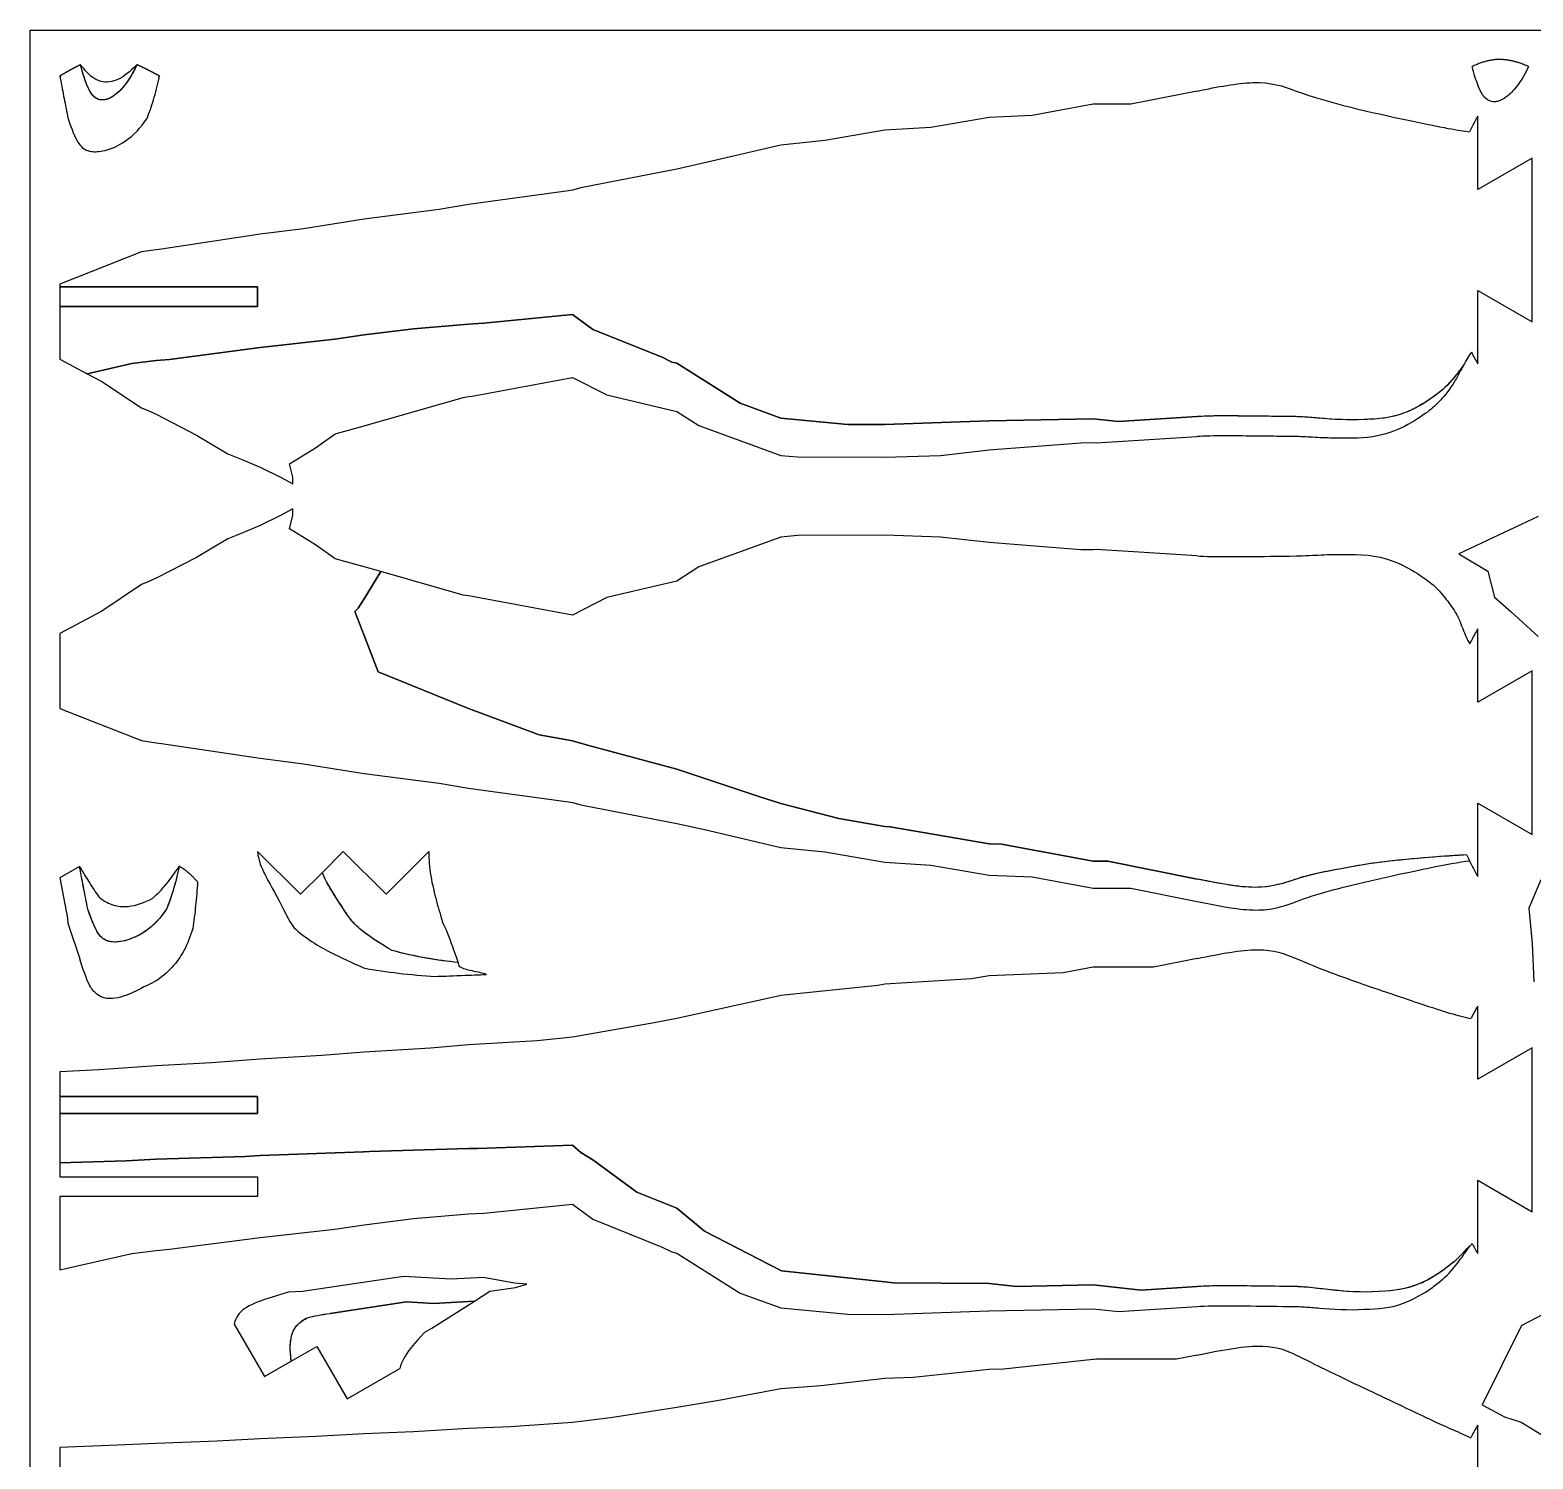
# Model space of a CAD drawing. Header units: millimetres. Extents: x 0 to 300, y -300 to 0.
# Drawn here: x 0 to 151.9, y -144.4 to 0 of the extents above; entities that cross this region are included whole.
import ezdxf

# ---------------------------------------------------------------- set-up
doc = ezdxf.new("R2010")
doc.units = ezdxf.units.MM
doc.layers.get('0').update_dxf_attribs({"linetype": 'CONTINUOUS'})

msp = doc.modelspace()

# ---------------------------------------------------------------- linework, layer by layer
for p, q in [((3.04, -4.71), (3, -4.64)), ((3, -4.64), (3.04, -4.84)), ((3.04, -4.62), (3.04, -4.71)), ((13.04, -4.71), (13.04, -4.62)), ((107.47, -7.5), (101.32, -8.64)), ((111.28, -7.5), (107.47, -7.5)), ((118, -6.16), (111.28, -7.5)), ((96.95, -8.82), (91.08, -9.83)), ((101.32, -8.64), (96.95, -8.82)), ((146.35, -16.11), (146.35, -8.71)), ((86.42, -10.12), (80.35, -11.17)), ((91.08, -9.83), (86.42, -10.12)), ((75.89, -11.63), (68.04, -13.45)), ((80.35, -11.17), (75.89, -11.63)), ((68.04, -13.45), (65.37, -14.04)), ((151.85, -12.93), (146.35, -16.11)), ((151.85, -29.48), (151.85, -12.93)), ((65.37, -14.04), (55.69, -15.93)), ((54.44, -16.24), (44.32, -17.61)), ((54.84, -16.16), (54.44, -16.24)), ((55.69, -15.93), (54.84, -16.16)), ((41.37, -18.12), (33.79, -19.1)), ((44.32, -17.61), (41.37, -18.12)), ((33.79, -19.1), (27.66, -20.09)), ((23.26, -20.63), (13.29, -22.14)), ((27.66, -20.09), (23.26, -20.63)), ((11.27, -22.41), (3, -25.66)), ((12.74, -22.2), (11.27, -22.41)), ((13.29, -22.14), (12.74, -22.2)), ((3, -25.66), (3, -25.95)), ((3, -25.95), (23, -25.95)), ((23, -25.95), (23, -27.94)), ((146.35, -33.71), (146.35, -26.31)), ((146.35, -26.31), (151.85, -29.48)), ((23, -27.94), (3, -27.94)), ((3, -27.94), (3, -33.25)), ((45.86, -29.63), (54.84, -28.73)), ((54.84, -28.73), (45.86, -29.63)), ((54.84, -28.73), (56.89, -30.24)), ((56.89, -30.24), (54.84, -28.73)), ((33.79, -30.81), (38.78, -30.18)), ((38.78, -30.18), (33.79, -30.81)), ((38.78, -30.18), (44.32, -29.7)), ((44.32, -29.7), (38.78, -30.18)), ((44.32, -29.7), (45.86, -29.63)), ((45.86, -29.63), (44.32, -29.7)), ((56.89, -30.24), (63.92, -33.05)), ((63.92, -33.05), (56.89, -30.24)), ((23.26, -32.08), (30.8, -31.24)), ((30.8, -31.24), (23.26, -32.08)), ((30.8, -31.24), (33.79, -30.81)), ((33.79, -30.81), (30.8, -31.24)), ((3, -33.25), (5.79, -34.72)), ((10.29, -33.69), (12.74, -33.4)), ((12.74, -33.4), (10.29, -33.69)), ((12.74, -33.4), (14.11, -33.27)), ((14.11, -33.27), (12.74, -33.4)), ((14.11, -33.27), (23.26, -32.08)), ((23.26, -32.08), (14.11, -33.27)), ((63.92, -33.05), (64.89, -33.55)), ((64.89, -33.55), (63.92, -33.05)), ((5.79, -34.72), (10.29, -33.69)), ((10.29, -33.69), (5.79, -34.72)), ((5.79, -34.72), (7.26, -35.5)), ((64.89, -33.55), (65.37, -33.66)), ((65.37, -33.66), (64.89, -33.55)), ((65.37, -33.66), (71.8, -37.71)), ((71.8, -37.71), (65.37, -33.66)), ((7.26, -35.5), (11.26, -38.18)), ((44.7, -36.98), (54.84, -35.11)), ((54.84, -35.11), (58.3, -36.87)), ((33.79, -39.98), (43.77, -37.12)), ((43.77, -37.12), (44.32, -37.03)), ((44.32, -37.03), (44.7, -36.98)), ((58.3, -36.87), (65.37, -38.54)), ((71.8, -37.71), (75.89, -39.2)), ((75.89, -39.2), (71.8, -37.71)), ((11.26, -38.18), (12.01, -38.49)), ((12.01, -38.49), (12.74, -38.82)), ((12.74, -38.82), (16.84, -40.93)), ((65.37, -38.54), (67.62, -39.96)), ((75.89, -39.2), (82.66, -39.84)), ((82.66, -39.84), (75.89, -39.2)), ((86.42, -39.85), (96.92, -39.5)), ((96.92, -39.5), (86.42, -39.85)), ((96.92, -39.5), (96.95, -39.5)), ((96.95, -39.5), (96.92, -39.5)), ((96.95, -39.5), (107.47, -39.28)), ((107.47, -39.28), (96.95, -39.5)), ((96.95, -39.5), (96.95, -39.5)), ((96.95, -39.5), (96.95, -39.5)), ((107.47, -39.28), (110.05, -39.56)), ((110.05, -39.56), (107.47, -39.28)), ((110.05, -39.56), (118, -39.06)), ((118, -39.06), (110.05, -39.56)), ((16.84, -40.93), (19.98, -42.82)), ((28.87, -42.2), (30.84, -40.79)), ((30.84, -40.79), (33.79, -39.98)), ((67.62, -39.96), (75.89, -42.98)), ((82.66, -39.84), (86.42, -39.85)), ((86.42, -39.85), (82.66, -39.84)), ((26.23, -43.83), (28.87, -42.2)), ((92.03, -42.98), (96.95, -42.43)), ((96.95, -42.43), (106.24, -41.71)), ((106.24, -41.71), (107.47, -41.68)), ((107.47, -41.68), (107.77, -41.72)), ((107.77, -41.72), (118, -41.08)), ((19.98, -42.82), (21.33, -43.35)), ((21.33, -43.35), (23.26, -44.16)), ((26.56, -45.19), (26.23, -43.83)), ((75.89, -42.98), (77.57, -43.13)), ((77.57, -43.13), (86.42, -43.17)), ((86.42, -43.17), (92.03, -42.98)), ((23.26, -44.16), (25.38, -45.2)), ((25.38, -45.2), (26.55, -45.84)), ((26.55, -45.84), (26.56, -45.19)), ((26.55, -48.38), (25.38, -49.01)), ((26.56, -49.02), (26.55, -48.38)), ((23.26, -50.05), (21.33, -50.87)), ((25.38, -49.01), (23.26, -50.05)), ((26.23, -50.39), (26.56, -49.02)), ((152.47, -49.16), (144.43, -52.92)), ((19.98, -51.4), (16.84, -53.28)), ((21.33, -50.87), (19.98, -51.4)), ((28.87, -52.02), (26.23, -50.39)), ((75.89, -51.24), (67.62, -54.25)), ((77.57, -51.08), (75.89, -51.24)), ((86.42, -51.05), (77.57, -51.08)), ((92.03, -51.24), (86.42, -51.05)), ((96.95, -51.79), (92.03, -51.24)), ((30.84, -53.42), (28.87, -52.02)), ((106.24, -52.51), (96.95, -51.79)), ((107.47, -52.53), (106.24, -52.51)), ((107.77, -52.5), (107.47, -52.53)), ((118, -53.14), (107.77, -52.5)), ((144.43, -52.92), (147.38, -54.67)), ((16.84, -53.28), (12.74, -55.39)), ((33.79, -54.23), (30.84, -53.42)), ((35.46, -54.71), (33.79, -54.23)), ((67.62, -54.25), (65.37, -55.67)), ((147.38, -54.67), (148.05, -57.3)), ((11.26, -56.03), (7.26, -58.71)), ((12.01, -55.73), (11.26, -56.03)), ((12.74, -55.39), (12.01, -55.73)), ((33.79, -57.46), (35.46, -54.71)), ((35.46, -54.71), (33.79, -57.46)), ((43.77, -57.09), (35.46, -54.71)), ((65.37, -55.67), (58.3, -57.35)), ((33.16, -58.41), (33.79, -57.46)), ((33.79, -57.46), (33.16, -58.41)), ((44.32, -57.18), (43.77, -57.09)), ((44.7, -57.24), (44.32, -57.18)), ((54.84, -59.11), (44.7, -57.24)), ((58.3, -57.35), (54.84, -59.11)), ((148.05, -57.3), (149.72, -58.78)), ((7.26, -58.71), (3, -60.97)), ((32.84, -58.74), (33.16, -58.41)), ((33.16, -58.41), (32.84, -58.74)), ((33.79, -61.19), (32.84, -58.74)), ((32.84, -58.74), (33.79, -61.19)), ((149.72, -58.78), (152.47, -61.26)), ((146.35, -67.91), (146.35, -60.51)), ((3, -60.97), (3, -68.55)), ((35.2, -64.86), (33.79, -61.19)), ((33.79, -61.19), (35.2, -64.86)), ((44.32, -68.55), (35.2, -64.86)), ((35.2, -64.86), (44.32, -68.55)), ((151.85, -64.73), (146.35, -67.91)), ((151.85, -81.28), (151.85, -64.73)), ((3, -68.55), (11.27, -71.8)), ((51.47, -71.2), (44.32, -68.55)), ((44.32, -68.55), (51.47, -71.2)), ((54.84, -71.83), (51.47, -71.2)), ((51.47, -71.2), (54.84, -71.83)), ((11.27, -71.8), (12.74, -72.01)), ((12.74, -72.01), (13.29, -72.08)), ((13.29, -72.08), (23.26, -73.58)), ((56.36, -72.25), (54.84, -71.83)), ((54.84, -71.83), (56.36, -72.25)), ((65.37, -74.67), (56.36, -72.25)), ((56.36, -72.25), (65.37, -74.67)), ((23.26, -73.58), (27.66, -74.13)), ((27.66, -74.13), (33.79, -75.11)), ((33.79, -75.11), (41.37, -76.09)), ((73.66, -77.45), (65.37, -74.67)), ((65.37, -74.67), (73.66, -77.45)), ((41.37, -76.09), (44.32, -76.6)), ((44.32, -76.6), (54.44, -77.98)), ((75.89, -78.16), (73.66, -77.45)), ((73.66, -77.45), (75.89, -78.16)), ((54.44, -77.98), (54.84, -78.05)), ((54.84, -78.05), (55.69, -78.28)), ((55.69, -78.28), (65.37, -80.17)), ((81.77, -79.67), (75.89, -78.16)), ((75.89, -78.16), (81.77, -79.67)), ((146.35, -85.51), (146.35, -78.11)), ((146.35, -78.11), (151.85, -81.28)), ((65.37, -80.17), (68.04, -80.76)), ((86.42, -80.47), (81.77, -79.67)), ((81.77, -79.67), (86.42, -80.47)), ((86.97, -80.51), (86.42, -80.47)), ((86.42, -80.47), (86.97, -80.51)), ((96.95, -82.22), (86.97, -80.51)), ((86.97, -80.51), (96.95, -82.22)), ((68.04, -80.76), (75.89, -82.59)), ((27.33, -87.32), (23, -83)), ((31.66, -83), (29.55, -85.11)), ((36, -87.32), (31.66, -83)), ((40.33, -83), (36, -87.32)), ((75.89, -82.59), (80.35, -83.04)), ((80.35, -83.04), (86.42, -84.09)), ((98.2, -82.27), (96.95, -82.22)), ((96.95, -82.22), (98.2, -82.27)), ((107.47, -83.99), (98.2, -82.27)), ((98.2, -82.27), (107.47, -83.99)), ((4.99, -84.5), (3, -85.65)), ((5.03, -84.7), (4.99, -84.5)), ((5.03, -84.57), (4.99, -84.5)), ((4.99, -84.5), (5.03, -84.7)), ((86.42, -84.09), (91.08, -84.39)), ((91.08, -84.39), (96.95, -85.39)), ((108.97, -83.99), (107.47, -83.99)), ((107.47, -83.99), (108.97, -83.99)), ((118, -85.79), (108.97, -83.99)), ((108.97, -83.99), (118, -85.79)), ((3, -85.65), (3.79, -89.73)), ((29.55, -85.11), (27.33, -87.32)), ((96.95, -85.39), (101.32, -85.57)), ((101.32, -85.57), (107.47, -86.71)), ((152.74, -85.88), (151.51, -88.74)), ((107.47, -86.71), (111.28, -86.72)), ((111.28, -86.72), (118, -88.06)), ((151.51, -88.74), (151.85, -92.3)), ((3.79, -89.73), (3.83, -90.24)), ((3.83, -90.24), (5.03, -93.86)), ((151.85, -92.3), (152.02, -96.17)), ((118, -93.81), (113.58, -94.69)), ((96.95, -95.57), (95.18, -95.87)), ((104.45, -95.26), (96.95, -95.57)), ((107.47, -94.7), (104.45, -95.26)), ((113.58, -94.69), (107.47, -94.7)), ((85.72, -96.54), (75.89, -97.55)), ((86.42, -96.42), (85.72, -96.54)), ((95.18, -95.87), (86.42, -96.42)), ((75.63, -97.61), (65.37, -99.88)), ((75.89, -97.55), (75.63, -97.61)), ((146.35, -106.02), (146.35, -98.62)), ((65.37, -99.88), (63.09, -100.32)), ((54.84, -101.77), (51.27, -102.12)), ((63.09, -100.32), (54.84, -101.77)), ((33.79, -103.26), (29.5, -103.61)), ((40.48, -102.87), (33.79, -103.26)), ((44.32, -102.53), (40.48, -102.87)), ((51.27, -102.12), (44.32, -102.53)), ((151.85, -102.85), (146.35, -106.02)), ((151.85, -119.4), (151.85, -102.85)), ((12.74, -104.65), (6.98, -105.06)), ((18.33, -104.34), (12.74, -104.65)), ((23.26, -103.97), (18.33, -104.34)), ((29.5, -103.61), (23.26, -103.97)), ((6.98, -105.06), (3, -105.27)), ((3, -105.27), (3, -107.76)), ((3, -107.76), (23, -107.76)), ((23, -107.76), (23, -109.49)), ((23, -109.49), (3, -109.49)), ((3, -109.49), (3, -114.45)), ((12.74, -114.09), (21.76, -113.82)), ((21.76, -113.82), (12.74, -114.09)), ((21.76, -113.82), (23.26, -113.71)), ((23.26, -113.71), (21.76, -113.82)), ((23.26, -113.71), (33.71, -113.36)), ((33.71, -113.36), (23.26, -113.71)), ((33.71, -113.36), (33.79, -113.35)), ((33.79, -113.35), (33.71, -113.36)), ((33.79, -113.35), (34.32, -113.33)), ((34.32, -113.33), (33.79, -113.35)), ((34.32, -113.33), (44.32, -113)), ((44.32, -113), (34.32, -113.33)), ((44.32, -113), (45.24, -113.02)), ((45.24, -113.02), (44.32, -113)), ((45.24, -113.02), (54.84, -112.66)), ((54.84, -112.66), (45.24, -113.02)), ((54.84, -112.66), (55.67, -113.42)), ((55.67, -113.42), (54.84, -112.66)), ((55.67, -113.42), (56.91, -114.16)), ((56.91, -114.16), (55.67, -113.42)), ((3, -114.45), (9.73, -114.27)), ((9.73, -114.27), (3, -114.45)), ((3, -114.45), (3, -115.87)), ((9.73, -114.27), (12.74, -114.09)), ((12.74, -114.09), (9.73, -114.27)), ((56.91, -114.16), (61.35, -117.43)), ((61.35, -117.43), (56.91, -114.16)), ((3, -115.87), (23, -115.87)), ((23, -115.87), (23, -117.86)), ((146.35, -123.62), (146.35, -116.22)), ((146.35, -116.22), (151.85, -119.4)), ((23, -117.86), (3, -117.86)), ((3, -117.86), (3, -125.28)), ((61.35, -117.43), (65.37, -119.04)), ((65.37, -119.04), (61.35, -117.43)), ((38.78, -120.1), (44.32, -119.62)), ((44.32, -119.62), (45.86, -119.55)), ((45.86, -119.55), (54.84, -118.65)), ((54.84, -118.65), (56.89, -120.16)), ((65.37, -119.04), (68.17, -121.37)), ((68.17, -121.37), (65.37, -119.04)), ((23.26, -121.99), (30.8, -121.16)), ((30.8, -121.16), (33.79, -120.73)), ((33.79, -120.73), (38.78, -120.1)), ((56.89, -120.16), (63.92, -122.97)), ((68.17, -121.37), (75.89, -125.34)), ((75.89, -125.34), (68.17, -121.37)), ((14.11, -123.18), (23.26, -121.99)), ((63.92, -122.97), (64.89, -123.46)), ((3, -125.28), (10.29, -123.61)), ((10.29, -123.61), (12.74, -123.32)), ((12.74, -123.32), (14.11, -123.18)), ((64.89, -123.46), (65.37, -123.58)), ((65.37, -123.58), (71.8, -127.62)), ((37.74, -125.94), (27.54, -127.47)), ((42.58, -126.22), (37.74, -125.94)), ((45.83, -126.03), (42.58, -126.22)), ((48.99, -126.62), (45.83, -126.03)), ((75.89, -125.34), (75.96, -125.36)), ((75.96, -125.36), (75.89, -125.34)), ((75.96, -125.36), (86.42, -126.5)), ((86.42, -126.5), (75.96, -125.36)), ((161.26, -125.43), (150.75, -130.92)), ((26.08, -127.54), (24.37, -128.07)), ((27.54, -127.47), (26.08, -127.54)), ((44.94, -128.43), (46.49, -127.44)), ((46.49, -127.44), (49.06, -127.05)), ((50.22, -126.71), (48.99, -126.62)), ((49.06, -127.05), (50.22, -126.71)), ((71.8, -127.62), (75.89, -129.12)), ((86.42, -126.5), (87.28, -126.59)), ((87.28, -126.59), (86.42, -126.5)), ((87.28, -126.59), (96.95, -126.64)), ((96.95, -126.64), (87.28, -126.59)), ((96.95, -126.64), (99.71, -126.96)), ((99.71, -126.96), (96.95, -126.64)), ((99.71, -126.96), (107.47, -126.8)), ((107.47, -126.8), (99.71, -126.96)), ((107.47, -126.8), (112.32, -127.32)), ((112.32, -127.32), (107.47, -126.8)), ((112.32, -127.32), (118, -126.97)), ((118, -126.97), (112.32, -127.32)), ((38.06, -128.51), (30.34, -129.67)), ((30.34, -129.67), (38.06, -128.51)), ((40.8, -128.67), (38.06, -128.51)), ((38.06, -128.51), (40.8, -128.67)), ((40.63, -131.18), (44.94, -128.43)), ((44.94, -128.43), (40.8, -128.67)), ((40.8, -128.67), (44.94, -128.43)), ((75.89, -129.12), (82.66, -129.75)), ((110.05, -129.48), (118, -128.98)), ((82.66, -129.75), (86.42, -129.77)), ((86.42, -129.77), (96.92, -129.42)), ((96.92, -129.42), (96.95, -129.42)), ((96.95, -129.42), (107.47, -129.2)), ((96.95, -129.42), (96.95, -129.42)), ((107.47, -129.2), (110.05, -129.48)), ((20.63, -130.76), (23.7, -136.06)), ((39.42, -132.1), (39.9, -131.57)), ((39.9, -131.57), (40.63, -131.18)), ((150.73, -130.95), (146.79, -138.91)), ((150.75, -130.92), (150.73, -130.95)), ((26.41, -134.5), (29, -133.01)), ((29, -133.01), (32.07, -138.3)), ((23.7, -136.06), (26.41, -134.5)), ((107.47, -134.34), (98.41, -135.32)), ((107.54, -134.34), (107.47, -134.34)), ((107.83, -134.31), (107.54, -134.34)), ((115.89, -134.3), (107.83, -134.31)), ((118, -133.88), (115.89, -134.3)), ((32.07, -138.3), (37.37, -135.25)), ((86.42, -136.24), (79.95, -137)), ((89.28, -136.15), (86.42, -136.24)), ((96.95, -135.34), (89.28, -136.15)), ((98.41, -135.32), (96.95, -135.34)), ((75.89, -137.29), (69.63, -138.46)), ((79.95, -137), (75.89, -137.29)), ((65.37, -139.19), (58.68, -140.21)), ((69.63, -138.46), (65.37, -139.19)), ((146.79, -138.91), (149.06, -140.13)), ((44.32, -141.3), (38.77, -141.63)), ((48.58, -141.12), (44.32, -141.3)), ((54.84, -140.71), (48.58, -141.12)), ((58.68, -140.21), (54.84, -140.71)), ((146.35, -148.36), (146.35, -140.96)), ((149.06, -140.13), (150.73, -140.66)), ((150.73, -140.66), (155.51, -143.57)), ((12.74, -142.81), (8.83, -143)), ((18.9, -142.57), (12.74, -142.81)), ((23.26, -142.35), (18.9, -142.57)), ((28.88, -142.12), (23.26, -142.35)), ((33.79, -141.84), (28.88, -142.12)), ((38.77, -141.63), (33.79, -141.84)), ((8.83, -143), (3, -143.22)), ((3, -143.22), (3, -147.83))]:
    msp.add_line(p, q)
for points in [[(0, 0), (300, 0), (300, -300), (0, -300)], [(3, -27.94), (23, -27.94), (23, -25.95), (3, -25.95)], [(3, -109.49), (23, -109.49), (23, -107.76), (3, -107.76)]]:
    msp.add_lwpolyline(points, close=True)
for centre, start, end in [((168, -21.21), 150, 154.0645), ((168, -21.21), 206.92, 210), ((168, -73.01), 150, 153.08), ((168, -73.01), 153.08, 153.8983), ((168, -73.01), 204.4421, 205.9355), ((168, -73.01), 204.4421, 205.9355), ((168, -73.01), 205.9355, 210), ((168, -111.12), 150, 153.2527), ((168, -111.12), 207.3714, 210), ((168, -153.46), 150, 153.0029), ((168, -153.46), 153.0029, 153.304)]:
    msp.add_arc(centre, 25, start, end)
for points, degree in [([(151.49, -3.68), (150.39, -3.2), (149.32, -2.88), (148.21, -2.78), (147.12, -3.06), (145.8, -3.68)], 5), ([(5.11, -3.5), (4.74, -3.67), (4.36, -3.87), (3.95, -4.1), (3.51, -4.35), (3.04, -4.62)], 5), ([(13.04, -4.62), (12.56, -4.36), (12.1, -4.12), (11.66, -3.89), (11.23, -3.68), (10.8, -3.5)], 5), ([(13.04, -4.84), (13.05, -4.78), (13.07, -4.71), (13.08, -4.64)], 3), ([(13.08, -4.64), (13.07, -4.66), (13.05, -4.69), (13.04, -4.71)], 3), ([(145.71, -32.53), (145.44, -32.87), (145.17, -33.37), (144.91, -33.87)], 3), ([(144.2, -59.02), (144.26, -59.14), (144.33, -59.25), (144.39, -59.36)], 3), ([(144.39, -59.36), (144.46, -59.54), (144.54, -59.73), (144.6, -59.88)], 3), ([(5.03, -84.57), (5.39, -85.17), (5.72, -85.71), (6.03, -86.2)], 3), ([(15.07, -84.5), (15.06, -84.57), (15.04, -84.63), (15.03, -84.7)], 3), ([(16.94, -86.08), (16.44, -85.5), (15.99, -85.08), (15.6, -84.79), (15.28, -84.61), (15.07, -84.5)], 5), ([(12.4, -87.72), (12.89, -87.29), (13.34, -86.81), (13.76, -86.31)], 3), ([(29.96, -86.05), (29.81, -85.73), (29.67, -85.41), (29.55, -85.11)], 3), ([(29.96, -86.05), (29.81, -85.72), (29.67, -85.41), (29.55, -85.11)], 3), ([(32.09, -89.43), (31.31, -88.23), (30.56, -87.11), (29.96, -86.05)], 3), ([(6.11, -96.69), (5.82, -96.24), (5.56, -95.46), (5.03, -93.86)], 3), ([(43.44, -94.66), (43.38, -94.51), (43.33, -94.37), (43.27, -94.22)], 3), ([(145.14, -123.46), (145.34, -123.17), (145.52, -122.93), (145.68, -122.75)], 3), ([(145.8, -122.62), (145.76, -122.66), (145.72, -122.7), (145.68, -122.75)], 3), ([(28, -130.13), (28.65, -129.92), (29.44, -129.8), (30.34, -129.67)], 3)]:
    msp.add_open_spline(points, degree=degree)
for points, knots in [([(10.8, -3.5), (10.31, -4.55), (9.82, -5.29), (8.96, -6.28), (8.56, -6.6), (7.99, -6.92), (7.76, -7.01), (7.37, -7.07), (7.2, -7.07), (6.89, -7), (6.76, -6.93), (6.49, -6.75), (6.37, -6.62), (6.08, -6.25), (5.93, -5.97), (5.55, -5.1), (5.34, -4.4), (5.11, -3.5)], [0, 0, 0, 0, 0.348447, 0.348447, 0.658802, 0.658802, 0.83332, 0.83332, 0.957571, 0.957571, 1.068504, 1.068504, 1.198438, 1.198438, 1.413536, 1.413536, 1.777989, 1.777989, 1.777989, 1.777989]), ([(10.8, -3.5), (10.13, -4.21), (9.5, -4.69), (8.64, -5.1), (8.34, -5.2), (7.74, -5.28), (7.47, -5.27), (6.89, -5.13), (6.6, -4.98), (5.93, -4.5), (5.53, -4.06), (5.11, -3.5)], [-0.8476936, -0.8476936, -0.8476936, -0.8476936, -0.5869406, -0.5869406, -0.4562981, -0.4562981, -0.3418131, -0.3418131, -0.2102172, -0.2102172, 0, 0, 0, 0]), ([(10.8, -3.5), (10.51, -4.13), (10.16, -4.76), (9.4, -5.81), (9.05, -6.18), (8.45, -6.67), (8.19, -6.83), (7.81, -6.98), (7.69, -7.02), (7.5, -7.05), (7.43, -7.06), (7.3, -7.06), (7.24, -7.06), (7.1, -7.05), (7.03, -7.03), (6.82, -6.97), (6.69, -6.9), (6.41, -6.68), (6.27, -6.52), (5.98, -6.07), (5.82, -5.74), (5.47, -4.84), (5.29, -4.2), (5.11, -3.5)], [-1.16859, -1.16859, -1.16859, -1.16859, -0.985072, -0.985072, -0.826708, -0.826708, -0.6969, -0.6969, -0.637357, -0.637357, -0.604146, -0.604146, -0.57566, -0.57566, -0.540448, -0.540448, -0.471344, -0.471344, -0.372768, -0.372768, -0.218948, -0.218948, 0, 0, 0, 0]), ([(151.49, -3.68), (151.2, -4.31), (150.85, -4.94), (150.09, -5.99), (149.74, -6.36), (149.14, -6.85), (148.88, -7.01), (148.5, -7.16), (148.38, -7.2), (148.19, -7.23), (148.12, -7.24), (147.99, -7.25), (147.93, -7.25), (147.79, -7.23), (147.72, -7.22), (147.51, -7.15), (147.38, -7.08), (147.1, -6.86), (146.96, -6.7), (146.66, -6.26), (146.51, -5.92), (146.16, -5.02), (145.98, -4.39), (145.8, -3.68)], [-1.16859, -1.16859, -1.16859, -1.16859, -0.985072, -0.985072, -0.826708, -0.826708, -0.6969, -0.6969, -0.637357, -0.637357, -0.604146, -0.604146, -0.57566, -0.57566, -0.540448, -0.540448, -0.471344, -0.471344, -0.372768, -0.372768, -0.218948, -0.218948, 0, 0, 0, 0]), ([(3.04, -4.84), (3.19, -5.6), (3.32, -6.28), (3.56, -7.53), (3.71, -8.29), (3.85, -8.96)], [-0.4042656, -0.4042656, -0.4042656, -0.4042656, -0.2037194, -0.2037194, 0, 0, 0, 0]), ([(11.8, -8.96), (12.06, -8.34), (12.28, -7.7), (12.7, -6.33), (12.88, -5.58), (13.04, -4.84)], [-0.429155, -0.429155, -0.429155, -0.429155, -0.2272481, -0.2272481, 0, 0, 0, 0]), ([(118, -6.16), (120.14, -5.73), (121.99, -5.36), (125.52, -5.25), (126.61, -5.65), (128, -6.16)], [-0.8204783, -0.8204783, -0.8204783, -0.8204783, -0.4430814, -0.4430814, 0, 0, 0, 0]), ([(128, -6.16), (131.33, -7.39), (135.68, -8.33), (142.86, -9.87), (144.51, -10.16), (145.52, -10.27)], [-0.5889863, -0.5889863, -0.5889863, -0.5889863, -0.3042661, -0.3042661, 0, 0, 0, 0]), ([(3.85, -8.96), (4.23, -10.07), (4.53, -10.82), (4.97, -11.53), (5.11, -11.71), (5.44, -12), (5.62, -12.11), (6, -12.24), (6.18, -12.27), (6.55, -12.3), (6.75, -12.29), (7.23, -12.24), (7.52, -12.18), (8.3, -11.96), (8.94, -11.69), (10.49, -10.63), (11.21, -9.85), (11.8, -8.96)], [-1.31324, -1.31324, -1.31324, -1.31324, -1.078055, -1.078055, -0.978978, -0.978978, -0.874933, -0.874933, -0.790349, -0.790349, -0.700532, -0.700532, -0.565199, -0.565199, -0.319873, -0.319873, 0, 0, 0, 0]), ([(144.91, -33.87), (144.74, -34.11), (144.54, -34.38), (143.93, -35.18), (143.42, -35.78), (142.81, -36.32)], [0.0359017, 0.0359017, 0.0359017, 0.0359017, 0.1111845, 0.1111845, 0.266859, 0.266859, 0.266859, 0.266859]), ([(144.91, -33.87), (144.69, -34.17), (144.44, -34.52), (143.75, -35.39), (143.3, -35.88), (142.81, -36.32)], [0.0377491, 0.0377491, 0.0377491, 0.0377491, 0.1414596, 0.1414596, 0.2909404, 0.2909404, 0.2909404, 0.2909404]), ([(144.91, -33.87), (144.87, -33.94), (144.83, -34.02), (144.55, -34.56), (144.41, -34.81), (144.2, -35.2)], [-0.1545625, -0.1545625, -0.1545625, -0.1545625, -0.132191, -0.132191, 0, 0, 0, 0]), ([(142.81, -36.32), (142.52, -36.56), (142.12, -36.87), (140.92, -37.73), (139.97, -38.31), (137.58, -39.18), (136.31, -39.34), (134.88, -39.34)], [0, 0, 0, 0, 0.1152608, 0.1152608, 0.4344189, 0.4344189, 0.7906234, 0.7906234, 0.7906234, 0.7906234]), ([(142.81, -36.32), (141.86, -37.11), (140.82, -37.83), (138.96, -38.71), (138.2, -38.96), (136.56, -39.29), (135.72, -39.34), (134.88, -39.34)], [0, 0, 0, 0, 0.3718212, 0.3718212, 0.6193483, 0.6193483, 0.8731822, 0.8731822, 0.8731822, 0.8731822]), ([(144.2, -35.2), (143.92, -35.66), (143.49, -36.34), (142.52, -37.5), (142.09, -37.94), (141.62, -38.33)], [-0.4523276, -0.4523276, -0.4523276, -0.4523276, -0.1824953, -0.1824953, 0, 0, 0, 0]), ([(128, -39.06), (125.99, -39.04), (124.89, -39.02), (119.57, -38.97), (118.9, -39.01), (118, -39.06)], [0, 0, 0, 0, 0.602003, 0.602003, 2.147792, 2.147792, 2.147792, 2.147792]), ([(128, -39.06), (124.65, -39.02), (122.61, -38.99), (119.15, -38.99), (118.65, -39.02), (118, -39.06)], [0, 0, 0, 0, 1.004, 1.004, 1.79745, 1.79745, 1.79745, 1.79745]), ([(134.88, -39.34), (133.27, -39.44), (131.66, -39.33), (129.78, -39.17), (129.32, -39.13), (128.4, -39.07), (128.13, -39.07), (128, -39.06)], [0, 0, 0, 0, 0.4826523, 0.4826523, 0.703389, 0.703389, 0.897913, 0.897913, 0.897913, 0.897913]), ([(134.88, -39.34), (133.37, -39.44), (131.87, -39.34), (130.06, -39.2), (129.53, -39.15), (128.5, -39.08), (128.16, -39.07), (128, -39.06)], [0, 0, 0, 0, 0.4513657, 0.4513657, 0.6676128, 0.6676128, 0.8940907, 0.8940907, 0.8940907, 0.8940907]), ([(141.62, -38.33), (141.24, -38.62), (140.47, -39.18), (138.7, -40.22), (137.74, -40.63), (135.41, -41.21), (134.12, -41.28), (132.66, -41.23)], [-1.120168, -1.120168, -1.120168, -1.120168, -0.808617, -0.808617, -0.436756, -0.436756, 0, 0, 0, 0]), ([(128, -41.08), (127.23, -41.07), (126.49, -41.06), (124.72, -41.03), (123.6, -41.02), (121.64, -41.01), (120.2, -41), (118.7, -41.03), (118.38, -41.05), (118, -41.08)], [-0.6545739, -0.6545739, -0.6545739, -0.6545739, -0.5040133, -0.5040133, -0.2984445, -0.2984445, -0.112844, -0.112844, 0, 0, 0, 0]), ([(132.66, -41.23), (132.11, -41.24), (131.55, -41.23), (130.26, -41.18), (129.54, -41.14), (128.62, -41.09), (128.32, -41.08), (128.01, -41.08), (128, -41.08), (128, -41.08)], [-0.08289428, -0.08289428, -0.08289428, -0.08289428, -0.05491543, -0.05491543, -0.01853723, -0.01853723, -0.00015299, -0.00015299, 0, 0, 0, 0]), ([(118, -53.14), (118.81, -53.19), (119.45, -53.23), (124.61, -53.18), (126.14, -53.16), (128, -53.14)], [-1.796769, -1.796769, -1.796769, -1.796769, -0.557266, -0.557266, 0, 0, 0, 0]), ([(128, -53.14), (128.15, -53.14), (129.7, -53.07), (131.05, -53), (131.84, -52.97), (132.66, -52.99)], [-0.3885127, -0.3885127, -0.3885127, -0.3885127, -0.2470433, -0.2470433, 0, 0, 0, 0]), ([(132.66, -52.99), (134.52, -52.92), (136.1, -53.05), (139.58, -54.31), (141.31, -55.65), (141.62, -55.89)], [-0.2159521, -0.2159521, -0.2159521, -0.2159521, -0.1164473, -0.1164473, 0, 0, 0, 0]), ([(141.62, -55.89), (142.2, -56.36), (142.72, -56.93), (143.55, -58), (143.88, -58.48), (144.2, -59.02)], [-0.4197131, -0.4197131, -0.4197131, -0.4197131, -0.1878531, -0.1878531, 0, 0, 0, 0]), ([(144.6, -59.88), (144.95, -60.79), (145.14, -61.22), (145.29, -61.54), (145.41, -61.79), (145.55, -62.01)], [-0.1278799, -0.1278799, -0.1278799, -0.1278799, -0.0944486, -0.0944486, -0.0201126, -0.0201126, -0.0201126, -0.0201126]), ([(23, -83), (23.01, -83.25), (23.06, -83.51), (23.29, -84.42), (23.63, -85.13), (24.59, -86.93), (25.26, -88.07), (25.92, -89.43)], [-0.9431099, -0.9431099, -0.9431099, -0.9431099, -0.8096186, -0.8096186, -0.4530695, -0.4530695, 0, 0, 0, 0]), ([(40.33, -83), (40.31, -83.4), (40.32, -83.89), (40.56, -86.21), (41.08, -88.07), (41.49, -89.43)], [-0.5672554, -0.5672554, -0.5672554, -0.5672554, -0.423932, -0.423932, 0, 0, 0, 0]), ([(145.24, -83.35), (143.48, -83.43), (140.99, -83.63), (136.77, -84.03), (134.61, -84.31), (132.72, -84.72)], [0, 0, 0, 0, 0.527382, 0.527382, 1.198701, 1.198701, 1.198701, 1.198701]), ([(145.24, -83.35), (143.27, -83.44), (139.7, -83.71), (135.55, -84.21), (134.09, -84.42), (132.72, -84.72)], [-1.267897, -1.267897, -1.267897, -1.267897, -0.420377, -0.420377, 0, 0, 0, 0]), ([(5.84, -88.82), (5.7, -88.16), (5.56, -87.4), (5.31, -86.15), (5.18, -85.46), (5.03, -84.7)], [0, 0, 0, 0, 0.2023369, 0.2023369, 0.403836, 0.403836, 0.403836, 0.403836]), ([(5.84, -88.82), (5.7, -88.15), (5.55, -87.39), (5.31, -86.14), (5.18, -85.46), (5.03, -84.7)], [0, 0, 0, 0, 0.2037194, 0.2037194, 0.4042656, 0.4042656, 0.4042656, 0.4042656]), ([(13.76, -86.31), (13.78, -86.29), (13.8, -86.26), (14.25, -85.7), (14.66, -85.14), (15.03, -84.57)], [-0.2154565, -0.2154565, -0.2154565, -0.2154565, -0.2048188, -0.2048188, 0, 0, 0, 0]), ([(15.03, -84.7), (14.88, -85.4), (14.71, -86.1), (14.3, -87.47), (14.07, -88.16), (13.79, -88.82)], [0, 0, 0, 0, 0.2147041, 0.2147041, 0.4291518, 0.4291518, 0.4291518, 0.4291518]), ([(15.03, -84.7), (14.87, -85.44), (14.69, -86.19), (14.27, -87.56), (14.05, -88.2), (13.79, -88.82)], [0, 0, 0, 0, 0.2272481, 0.2272481, 0.429155, 0.429155, 0.429155, 0.429155]), ([(15.07, -84.5), (15.06, -84.53), (15.06, -84.57), (15.04, -84.63), (15.04, -84.67), (15.03, -84.7)], [0, 0, 0, 0, 0.01022065, 0.01022065, 0.02044425, 0.02044425, 0.02044425, 0.02044425]), ([(15.03, -84.57), (15.04, -84.55), (15.04, -84.54), (15.06, -84.52), (15.06, -84.51), (15.07, -84.5)], [-0.007666676, -0.007666676, -0.007666676, -0.007666676, -0.003833443, -0.003833443, 0, 0, 0, 0]), ([(128, -88.06), (128.37, -87.92), (128.84, -87.75), (130.73, -87.14), (132.02, -86.79), (136.09, -85.78), (139.88, -84.98), (143.07, -84.33), (144.49, -84.06), (145.52, -83.94)], [-0.8183266, -0.8183266, -0.8183266, -0.8183266, -0.7453766, -0.7453766, -0.6183485, -0.6183485, -0.313162, -0.313162, -0.0205904, -0.0205904, -0.0205904, -0.0205904]), ([(132.72, -84.72), (131.89, -84.86), (131.04, -85.02), (129.03, -85.46), (128.67, -85.57), (128, -85.79)], [0, 0, 0, 0, 0.2510255, 0.2510255, 0.6164275, 0.6164275, 0.6164275, 0.6164275]), ([(132.72, -84.72), (131.85, -84.86), (130.96, -85.03), (129.59, -85.34), (129.05, -85.48), (128.28, -85.7), (128.18, -85.73), (128, -85.79)], [-0.37107, -0.37107, -0.37107, -0.37107, -0.1767213, -0.1767213, -0.0580839, -0.0580839, 0, 0, 0, 0]), ([(6.03, -86.2), (6.06, -86.24), (6.08, -86.29), (6.44, -86.84), (6.76, -87.32), (7.08, -87.72)], [-0.1680187, -0.1680187, -0.1680187, -0.1680187, -0.1547516, -0.1547516, 0, 0, 0, 0]), ([(16.94, -86.08), (16.89, -86.88), (16.82, -87.68), (16.66, -89.23), (16.56, -90.03), (16.45, -90.79)], [-0.4702871, -0.4702871, -0.4702871, -0.4702871, -0.2300868, -0.2300868, 0, 0, 0, 0]), ([(32.09, -89.43), (31.7, -88.82), (31.32, -88.25), (30.62, -87.16), (30.27, -86.6), (29.96, -86.05)], [0, 0, 0, 0, 0.2166943, 0.2166943, 0.4160877, 0.4160877, 0.4160877, 0.4160877]), ([(128, -85.79), (126.62, -86.25), (125.53, -86.63), (122.12, -86.62), (120.23, -86.24), (118, -85.79)], [0, 0, 0, 0, 0.4366791, 0.4366791, 0.8701058, 0.8701058, 0.8701058, 0.8701058]), ([(128, -85.79), (127.57, -85.94), (127.17, -86.07), (125.96, -86.42), (125.15, -86.59), (123.33, -86.64), (122.51, -86.57), (120.5, -86.29), (119.3, -86.05), (118, -85.79)], [-1.360885, -1.360885, -1.360885, -1.360885, -1.151056, -1.151056, -0.719897, -0.719897, -0.397558, -0.397558, 0, 0, 0, 0]), ([(7.08, -87.72), (7.52, -88.03), (7.97, -88.27), (8.88, -88.55), (9.36, -88.61), (10.75, -88.46), (11.59, -88.15), (12.4, -87.72)], [-0.6837842, -0.6837842, -0.6837842, -0.6837842, -0.4668193, -0.4668193, -0.2755419, -0.2755419, 0, 0, 0, 0]), ([(118, -88.06), (118.96, -88.25), (119.87, -88.43), (121.55, -88.72), (122.45, -88.85), (124.16, -88.94), (124.87, -88.9), (126.42, -88.64), (127.16, -88.37), (128, -88.06)], [-0.90574, -0.90574, -0.90574, -0.90574, -0.688815, -0.688815, -0.4783101, -0.4783101, -0.2700152, -0.2700152, 0, 0, 0, 0]), ([(13.79, -88.82), (13.2, -89.7), (12.5, -90.48), (10.9, -91.58), (10.2, -91.85), (9.3, -92.09), (8.91, -92.15), (8.19, -92.15), (7.95, -92.09), (7.56, -91.94), (7.39, -91.82), (7.05, -91.51), (6.9, -91.3), (6.47, -90.55), (6.2, -89.85), (5.84, -88.82)], [0, 0, 0, 0, 0.316931, 0.316931, 0.58385, 0.58385, 0.760218, 0.760218, 0.925451, 0.925451, 1.117753, 1.117753, 1.320713, 1.320713, 1.700666, 1.700666, 1.700666, 1.700666]), ([(13.79, -88.82), (13.2, -89.71), (12.48, -90.49), (10.93, -91.55), (10.29, -91.81), (9.51, -92.04), (9.22, -92.1), (8.74, -92.15), (8.54, -92.16), (8.17, -92.13), (7.99, -92.1), (7.61, -91.96), (7.43, -91.86), (7.1, -91.56), (6.96, -91.39), (6.52, -90.68), (6.23, -89.93), (5.84, -88.82)], [0, 0, 0, 0, 0.319873, 0.319873, 0.565199, 0.565199, 0.700532, 0.700532, 0.790349, 0.790349, 0.874933, 0.874933, 0.978978, 0.978978, 1.078055, 1.078055, 1.31324, 1.31324, 1.31324, 1.31324]), ([(25.92, -89.43), (25.96, -89.51), (26.03, -89.66), (26.3, -90.14), (26.48, -90.42), (26.67, -90.69)], [-0.1651064, -0.1651064, -0.1651064, -0.1651064, -0.098823, -0.098823, 0, 0, 0, 0]), ([(36.6, -93), (35.64, -92.45), (34.56, -91.79), (33.22, -90.72), (32.76, -90.3), (32.25, -89.66), (32.15, -89.52), (32.09, -89.43)], [-0.2710982, -0.2710982, -0.2710982, -0.2710982, -0.1140359, -0.1140359, -0.033704, -0.033704, 0, 0, 0, 0]), ([(36.6, -93), (36.1, -92.71), (35.01, -92.08), (32.72, -90.39), (32.29, -89.72), (32.09, -89.43)], [0, 0, 0, 0, 0.1734666, 0.1734666, 0.4125955, 0.4125955, 0.4125955, 0.4125955]), ([(41.49, -89.43), (41.51, -89.48), (41.54, -89.59), (41.61, -89.83), (41.64, -89.95), (41.67, -90.08)], [-0.07240134, -0.07240134, -0.07240134, -0.07240134, -0.03905967, -0.03905967, 0, 0, 0, 0]), ([(16.45, -90.79), (16.22, -91.53), (15.93, -92.3), (15.34, -93.42), (15.15, -93.69), (15.03, -93.86)], [-0.1604571, -0.1604571, -0.1604571, -0.1604571, -0.0625265, -0.0625265, 0, 0, 0, 0]), ([(26.67, -90.69), (27.82, -91.79), (29.21, -92.59), (31.45, -93.73), (32.59, -94.25), (33.72, -94.76)], [-0.7546958, -0.7546958, -0.7546958, -0.7546958, -0.3732825, -0.3732825, 0, 0, 0, 0]), ([(41.67, -90.08), (42.06, -90.86), (42.33, -91.57), (42.71, -92.63), (42.99, -93.48), (43.27, -94.22)], [-0.5736569, -0.5736569, -0.5736569, -0.5736569, -0.2671157, -0.2671157, -0.044712, -0.044712, -0.044712, -0.044712]), ([(15.03, -93.86), (14.59, -94.47), (14.09, -95.02), (12.91, -96), (12.24, -96.4), (11.51, -96.69)], [-0.4623301, -0.4623301, -0.4623301, -0.4623301, -0.2379193, -0.2379193, 0, 0, 0, 0]), ([(43.27, -94.22), (42.2, -94.11), (41.11, -93.96), (38.9, -93.57), (37.73, -93.32), (36.6, -93)], [-0.6734712, -0.6734712, -0.6734712, -0.6734712, -0.3516823, -0.3516823, 0, 0, 0, 0]), ([(43.27, -94.22), (42.24, -94.11), (41.18, -93.97), (38.97, -93.59), (37.77, -93.33), (36.6, -93)], [0.0521308, 0.0521308, 0.0521308, 0.0521308, 0.3619887, 0.3619887, 0.7234313, 0.7234313, 0.7234313, 0.7234313]), ([(118, -93.81), (120.37, -93.33), (122.38, -92.93), (125.78, -92.92), (126.79, -93.31), (128, -93.81)], [-0.792938, -0.792938, -0.792938, -0.792938, -0.3937074, -0.3937074, 0, 0, 0, 0]), ([(128, -93.81), (129.1, -94.26), (129.72, -94.55), (132.12, -95.47), (133.25, -95.87), (136.1, -96.87), (139.1, -97.89), (142.76, -99.11), (144.51, -99.67), (145.67, -99.87)], [-0.9236387, -0.9236387, -0.9236387, -0.9236387, -0.7437347, -0.7437347, -0.5998606, -0.5998606, -0.3540174, -0.3540174, 0, 0, 0, 0]), ([(33.72, -94.76), (34.89, -94.99), (36.07, -95.16), (38.47, -95.44), (39.76, -95.55), (41, -95.62)], [-0.7262986, -0.7262986, -0.7262986, -0.7262986, -0.372804, -0.372804, 0, 0, 0, 0]), ([(41, -95.62), (41.67, -95.6), (42.35, -95.57), (44.6, -95.48), (45.32, -95.46), (46.14, -95.42)], [-0.552794, -0.552794, -0.552794, -0.552794, -0.2468151, -0.2468151, 0, 0, 0, 0]), ([(46.14, -95.42), (45.94, -95.36), (45.74, -95.3), (45.2, -95.17), (44.95, -95.12), (44.05, -94.94), (43.88, -94.87), (43.44, -94.66)], [-0.2536877, -0.2536877, -0.2536877, -0.2536877, -0.1973005, -0.1973005, -0.1471979, -0.1471979, 0, 0, 0, 0]), ([(11.51, -96.69), (10.79, -97.08), (10.09, -97.42), (9.08, -97.74), (8.71, -97.83), (8.09, -97.87), (7.84, -97.86), (7.32, -97.75), (7.08, -97.64), (6.57, -97.28), (6.32, -97.01), (6.11, -96.69)], [-0.6485248, -0.6485248, -0.6485248, -0.6485248, -0.4146561, -0.4146561, -0.2925372, -0.2925372, -0.208004, -0.208004, -0.1159547, -0.1159547, 0, 0, 0, 0]), ([(145.68, -122.75), (145.41, -122.99), (145.11, -123.32), (144.49, -123.95), (144.24, -124.2), (143.96, -124.45)], [-0.2589733, -0.2589733, -0.2589733, -0.2589733, -0.1107581, -0.1107581, 0, 0, 0, 0]), ([(145.68, -122.75), (145.47, -122.94), (145.23, -123.19), (144.67, -123.77), (144.34, -124.11), (143.96, -124.45)], [0.0164054, 0.0164054, 0.0164054, 0.0164054, 0.0944577, 0.0944577, 0.182047, 0.182047, 0.182047, 0.182047]), ([(143.96, -124.45), (143.77, -124.61), (143.53, -124.8), (143.06, -125.15), (142.78, -125.36), (141.73, -126.08), (140.95, -126.51), (139.08, -127.2), (138.07, -127.36), (136.99, -127.41)], [-0.7740971, -0.7740971, -0.7740971, -0.7740971, -0.7014704, -0.7014704, -0.5963444, -0.5963444, -0.3234877, -0.3234877, 0, 0, 0, 0]), ([(143.96, -124.45), (143.45, -124.88), (142.21, -125.88), (139.56, -127.1), (138.36, -127.35), (136.99, -127.41)], [0, 0, 0, 0, 0.2002189, 0.2002189, 0.3750119, 0.3750119, 0.3750119, 0.3750119]), ([(142.81, -126.23), (143.42, -125.7), (143.93, -125.09), (144.63, -124.17), (144.92, -123.76), (145.14, -123.46)], [-0.266859, -0.266859, -0.266859, -0.266859, -0.1111845, -0.1111845, 0, 0, 0, 0]), ([(128, -126.97), (125.28, -126.93), (121.67, -126.87), (118.96, -126.91), (118.54, -126.93), (118, -126.97)], [-0.524731, -0.524731, -0.524731, -0.524731, -0.1632633, -0.1632633, 0, 0, 0, 0]), ([(128, -126.97), (127.58, -126.96), (123.59, -126.9), (119.4, -126.88), (118.81, -126.92), (118, -126.97)], [0, 0, 0, 0, 0.1264637, 0.1264637, 0.2770843, 0.2770843, 0.2770843, 0.2770843]), ([(136.99, -127.41), (135.29, -127.6), (133.58, -127.5), (131.35, -127.29), (130.46, -127.18), (129.32, -127.06), (128.82, -127.01), (128.22, -126.97), (128.14, -126.97), (128, -126.97)], [-0.6046151, -0.6046151, -0.6046151, -0.6046151, -0.3191401, -0.3191401, -0.1333746, -0.1333746, -0.0429225, -0.0429225, 0, 0, 0, 0]), ([(136.99, -127.41), (135.22, -127.61), (133.42, -127.49), (131.28, -127.28), (130.56, -127.19), (129.6, -127.08), (129.22, -127.04), (128.42, -126.98), (128.26, -126.97), (128, -126.97)], [0, 0, 0, 0, 0.535231, 0.535231, 0.800784, 0.800784, 0.935014, 0.935014, 1.121429, 1.121429, 1.121429, 1.121429]), ([(134.88, -129.26), (136.31, -129.26), (137.58, -129.1), (139.97, -128.23), (140.92, -127.65), (142.12, -126.78), (142.52, -126.48), (142.81, -126.23)], [-0.7906234, -0.7906234, -0.7906234, -0.7906234, -0.4344189, -0.4344189, -0.1152608, -0.1152608, 0, 0, 0, 0]), ([(24.37, -128.07), (23.48, -128.35), (22.58, -128.62), (21.61, -129.24), (21.36, -129.45), (20.95, -129.93), (20.81, -130.19), (20.68, -130.58), (20.65, -130.67), (20.63, -130.76)], [-1.7527913, -1.7527913, -1.7527913, -1.7527913, -1.3208866, -1.3208866, -1.1541717, -1.1541717, -0.9928565, -0.9928565, -0.9431099, -0.9431099, -0.9431099, -0.9431099]), ([(118, -128.98), (118.9, -128.92), (119.57, -128.88), (124.89, -128.94), (125.99, -128.95), (128, -128.98)], [-2.147792, -2.147792, -2.147792, -2.147792, -0.602003, -0.602003, 0, 0, 0, 0]), ([(128, -128.98), (128.13, -128.98), (128.4, -128.99), (129.32, -129.05), (129.78, -129.09), (131.66, -129.24), (133.27, -129.36), (134.88, -129.26)], [-0.897913, -0.897913, -0.897913, -0.897913, -0.703389, -0.703389, -0.4826523, -0.4826523, 0, 0, 0, 0]), ([(26.41, -134.5), (26.31, -133.72), (26.27, -133.03), (26.4, -132.04), (26.5, -131.66), (26.84, -131.05), (27.03, -130.82), (27.48, -130.43), (27.74, -130.27), (28, -130.13)], [0.1078784, 0.1078784, 0.1078784, 0.1078784, 0.3654782, 0.3654782, 0.5325511, 0.5325511, 0.6600353, 0.6600353, 0.7864786, 0.7864786, 0.7864786, 0.7864786]), ([(26.41, -134.5), (26.38, -134.27), (26.36, -134.05), (26.31, -133.48), (26.3, -133.1), (26.34, -132.38), (26.4, -132.02), (26.63, -131.39), (26.79, -131.13), (27.27, -130.57), (27.62, -130.32), (28, -130.13)], [-0.5032994, -0.5032994, -0.5032994, -0.5032994, -0.4386541, -0.4386541, -0.3292684, -0.3292684, -0.2220026, -0.2220026, -0.1280241, -0.1280241, 0, 0, 0, 0]), ([(28, -130.13), (28.35, -130.02), (28.73, -129.94), (29.47, -129.8), (29.89, -129.74), (30.34, -129.67)], [0, 0, 0, 0, 0.1089872, 0.1089872, 0.2303894, 0.2303894, 0.2303894, 0.2303894]), ([(39.42, -132.1), (38.67, -132.92), (38.15, -133.51), (37.62, -134.54), (37.49, -134.85), (37.37, -135.25)], [-1.1445871, -1.1445871, -1.1445871, -1.1445871, -0.7121227, -0.7121227, -0.5672554, -0.5672554, -0.5672554, -0.5672554]), ([(118, -133.88), (120.65, -133.35), (122.84, -132.91), (126.07, -133.03), (126.97, -133.4), (128, -133.88)], [-0.7689311, -0.7689311, -0.7689311, -0.7689311, -0.3416558, -0.3416558, 0, 0, 0, 0]), ([(128, -133.88), (129.35, -134.51), (129.34, -134.59), (134.68, -137.13), (135.55, -137.53), (141.07, -140.16), (142.44, -140.82), (143.82, -141.42), (144.11, -141.54), (144.39, -141.65)], [-2.458066, -2.458066, -2.458066, -2.458066, -1.073806, -1.073806, -0.49559, -0.49559, -0.197858, -0.197858, -0.123642, -0.123642, -0.123642, -0.123642]), ([(144.39, -141.65), (144.42, -141.67), (144.45, -141.69), (144.85, -141.9), (145.27, -142.1), (145.66, -142.23)], [1.1045406, 1.1045406, 1.1045406, 1.1045406, 1.1267052, 1.1267052, 1.3831305, 1.3831305, 1.3831305, 1.3831305])]:
    msp.add_open_spline(points, degree=3, knots=knots)

doc.saveas('drawing.dxf')
